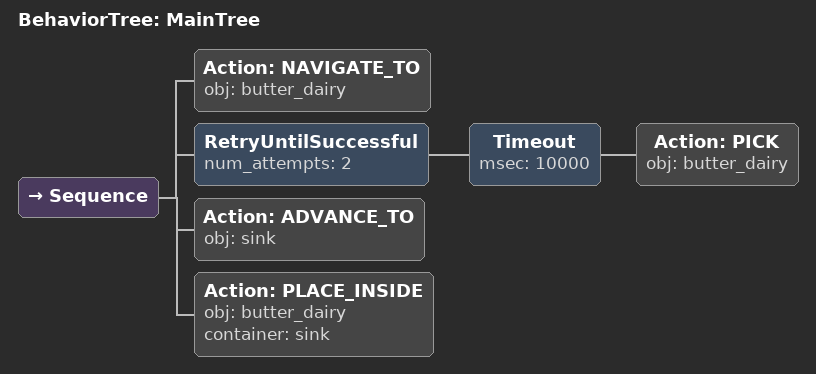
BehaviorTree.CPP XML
<root main_tree_to_execute="MainTree">
  <BehaviorTree ID="MainTree">
    <Sequence>
      <!-- Navigate to butter_dairy -->
      <Action ID="NAVIGATE_TO" obj="butter_dairy" />
      <!-- Retry GRASP butter_dairy up to 2 attempts -->
      <RetryUntilSuccessful num_attempts="2">
        <!-- Timeout: GRASP butter_dairy within 10s -->
        <Timeout msec="10000">
          <!-- Grasp butter_dairy -->
          <Action ID="PICK" obj="butter_dairy" />
        </Timeout>
      </RetryUntilSuccessful>
      <!-- Pick butter_dairy -->
      <Action ID="ADVANCE_TO" obj="sink" />
      <!-- Advance to sink -->
      <Action ID="PLACE_INSIDE" obj="butter_dairy" container="sink" />
    </Sequence>
  </BehaviorTree>
</root>
